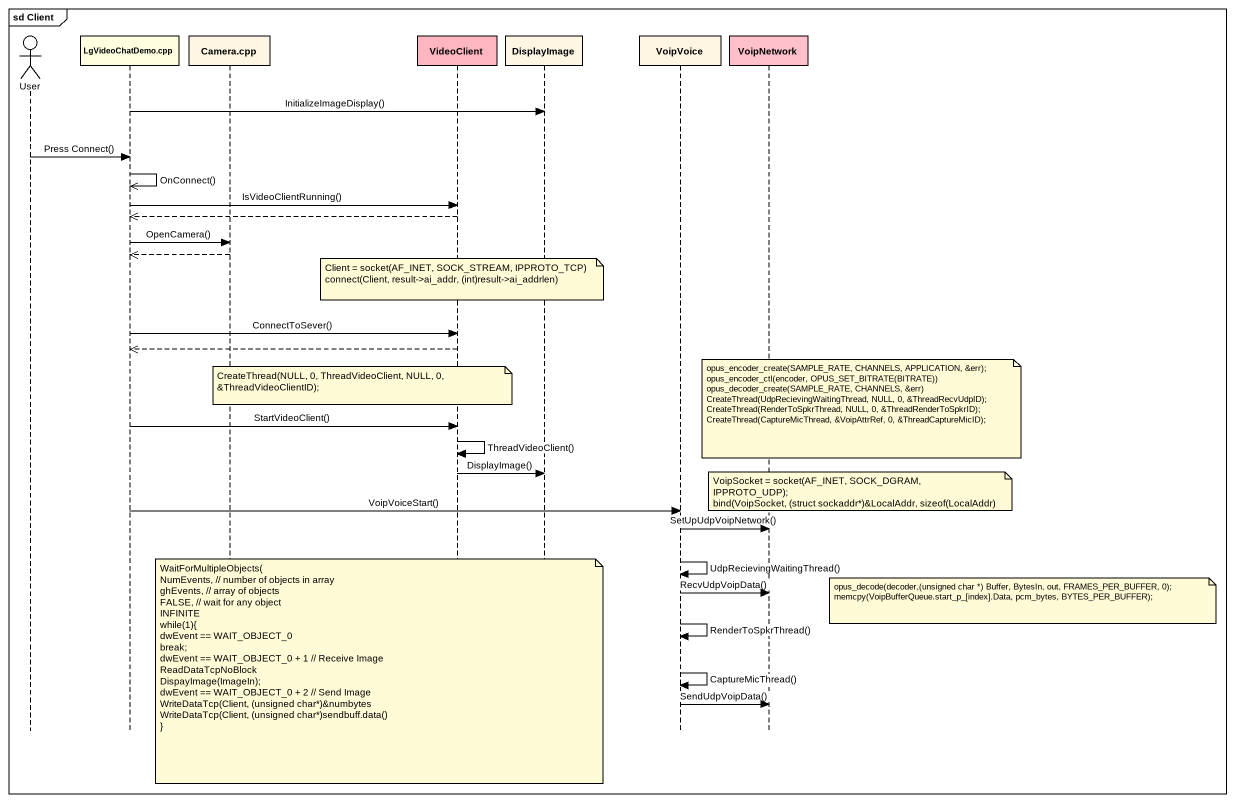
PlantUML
@startuml
mainframe sd Client
hide footbox
actor User
participant "LgVideoChatDemo.cpp" as LgVideoChatDemo_cpp #FFFFE0
participant "Camera.cpp" as Camera_cpp
participant VideoClient #FFB6C1
participant DisplayImage
participant VoipVoice
participant VoipNetwork #FFC0CB

LgVideoChatDemo_cpp -> DisplayImage : InitializeImageDisplay()
User -> LgVideoChatDemo_cpp : Press Connect()
LgVideoChatDemo_cpp ->> LgVideoChatDemo_cpp : OnConnect()
LgVideoChatDemo_cpp -> VideoClient : IsVideoClientRunning()
VideoClient -->> LgVideoChatDemo_cpp
LgVideoChatDemo_cpp -> Camera_cpp : OpenCamera()
Camera_cpp -->> LgVideoChatDemo_cpp
note over VideoClient
  Client = socket(AF_INET, SOCK_STREAM, IPPROTO_TCP)
  connect(Client, result->ai_addr, (int)result->ai_addrlen)
end note
LgVideoChatDemo_cpp -> VideoClient : ConnectToSever()
VideoClient -->> LgVideoChatDemo_cpp
note over VideoClient : CreateThread(NULL, 0, ThreadVideoClient, NULL, 0, &ThreadVideoClientID);
note over VoipNetwork
  opus_encoder_create(SAMPLE_RATE, CHANNELS, APPLICATION, &err);
  opus_encoder_ctl(encoder, OPUS_SET_BITRATE(BITRATE))
  opus_decoder_create(SAMPLE_RATE, CHANNELS, &err)
  CreateThread(UdpRecievingWaitingThread, NULL, 0, &ThreadRecvUdpID);
  CreateThread(RenderToSpkrThread, NULL, 0, &ThreadRenderToSpkrID);
  CreateThread(CaptureMicThread, &VoipAttrRef, 0, &ThreadCaptureMicID);
end note
LgVideoChatDemo_cpp -> VideoClient : StartVideoClient()
VideoClient -> VideoClient : ThreadVideoClient()
VideoClient -> DisplayImage : DisplayImage()
note over VoipNetwork
  VoipSocket = socket(AF_INET, SOCK_DGRAM, IPPROTO_UDP);
  bind(VoipSocket, (struct sockaddr*)&LocalAddr, sizeof(LocalAddr)
end note
LgVideoChatDemo_cpp -> VoipVoice : VoipVoiceStart()
VoipVoice -> VoipNetwork : SetUpUdpVoipNetwork()
VoipVoice -> VoipVoice : UdpRecievingWaitingThread()
VoipVoice -> VoipNetwork : RecvUdpVoipData()
note right of VoipNetwork
  opus_decode(decoder,(unsigned char *) Buffer, BytesIn, out, FRAMES_PER_BUFFER, 0);
  memcpy(VoipBufferQueue.start_p_[index].Data, pcm_bytes, BYTES_PER_BUFFER);
end note
VoipVoice -> VoipVoice : RenderToSpkrThread()
note over VideoClient
  WaitForMultipleObjects(
  NumEvents, // number of objects in array
  ghEvents, // array of objects
  FALSE, // wait for any object
  INFINITE
  while(1){
  dwEvent == WAIT_OBJECT_0
  break;
  dwEvent == WAIT_OBJECT_0 + 1 // Receive Image
  ReadDataTcpNoBlock
  DispayImage(ImageIn);
  dwEvent == WAIT_OBJECT_0 + 2 // Send Image
  WriteDataTcp(Client, (unsigned char*)&numbytes
  WriteDataTcp(Client, (unsigned char*)sendbuff.data()
  ~}
end note
VoipVoice -> VoipVoice : CaptureMicThread()
VoipVoice -> VoipNetwork : SendUdpVoipData()
@enduml
